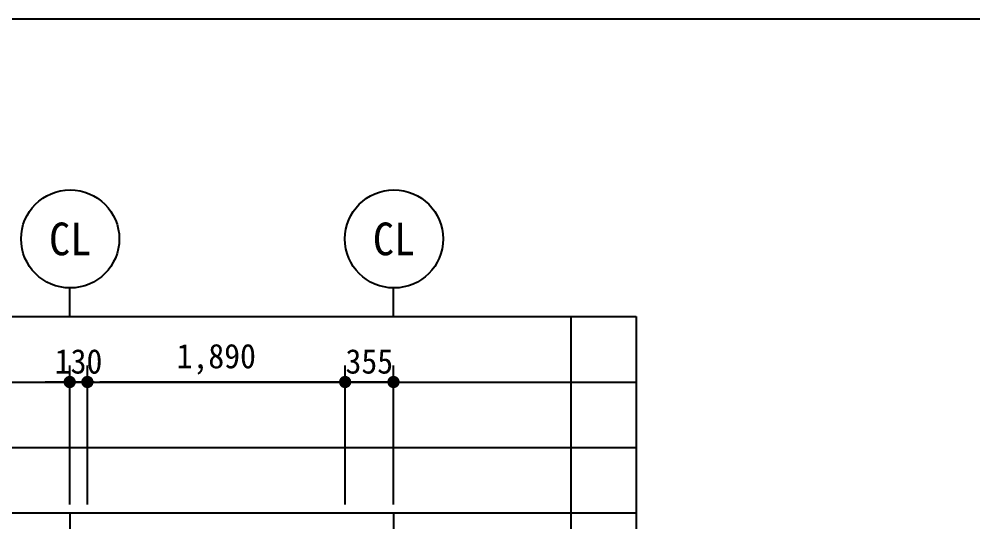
# Model space of a CAD drawing. Header units: millimetres. Extents: x -423835 to -174325, y -1379898 to -1311126.
# Drawn here: x -336396 to -329350, y -1367020 to -1363332 of the extents above; entities that cross this region are included whole.
import ezdxf
from ezdxf.enums import TextEntityAlignment as Align

# ---------------------------------------------------------------- set-up
doc = ezdxf.new("R2010")
doc.units = ezdxf.units.MM
doc.header["$LTSCALE"] = 100
doc.header["$MEASUREMENT"] = 0
doc.header["$PDSIZE"] = -10
doc.layers.get('0').update_dxf_attribs({"linetype": 'CONTINUOUS'})
doc.layers.get('Defpoints').update_dxf_attribs({"color": 153, "linetype": 'CONTINUOUS'})
doc.layers.add('A-AXIS-BUBL', color=7, linetype='CONTINUOUS', lineweight=25)
doc.layers.add('A-XXXX-TXT2', color=3, linetype='CONTINUOUS', lineweight=25)
doc.layers.add('A-DIMS', color=7, linetype='CONTINUOUS')
doc.layers.add('AA-AXIS-LINE-1', color=1, linetype='CONTINUOUS')
doc.styles.add('HY울릉도L', font='')
doc.styles.add('돋움체', font='')
doc.styles.get('HY울릉도L').set_extended_font_data('HYwulM')
doc.styles.get('돋움체').set_extended_font_data('DotumChe')
doc.dimstyles.new('CDIM', dxfattribs={"dimtxt": 3, "dimasz": 1.5, "dimexe": 2, "dimexo": 1, "dimgap": 1, "dimtad": 1, "dimdec": 0, "dimrnd": 0.5, "dimzin": 0, "dimdsep": 32, "dimlunit": 6, "dimtxsty": 'HY울릉도L', "dimblk1": '_CIDOT', "dimblk2": '_CIDOT', "dimsah": 1, "dimcen": 5.5, "dimclrd": 2, "dimclre": 2, "dimclrt": 7, "dimadec": 0, "dimazin": 0, "dimtfac": 1, "dimtdec": 0, "dimtix": 1, "dimtmove": 2, "dimatfit": 1, "dimldrblk": '_CIDOT', "dimfxl": 1, "dimtolj": 1, "dimtzin": 0, "dimlwd": -1, "dimarcsym": 0})

# ---------------------------------------------------------------- blocks, each defined once
blk = doc.blocks.new('_CIDOT')
at = {"color": 0, "linetype": 'ByBlock'}
blk.add_line((2, 0), (-1, 0), dxfattribs=at)
at = {"color": 0, "linetype": 'ByBlock', "const_width": 0.5}
blk.add_lwpolyline([(-0.25, 0, 1), (0.25, 0, 1)], format="xyb", close=True, dxfattribs=at)
blk = doc.blocks.new('*D568')
at = {"layer": 'A-DIMS', "lineweight": -2, "transparency": 16777216}
for p, q in [((-335895.4, -1366894.3), (-335895.4, -1365874.3)), ((-334005.4, -1366814.3), (-334005.4, -1365874.3))]:
    blk.add_line(p, q, dxfattribs=at)
at = {"layer": 'A-DIMS', "transparency": 16777216}
blk.add_line((-334095.4, -1365994.3), (-335805.4, -1365994.3), dxfattribs=at)
at = {"layer": 'Defpoints', "color": 0, "transparency": 16777216}
for p in [(-335895.4, -1365994.3), (-334005.4, -1366874.3), (-335895.4, -1366954.3)]:
    blk.add_point(p, dxfattribs=at)
at = {"layer": 'A-DIMS', "transparency": 16777216, "xscale": 90, "yscale": 90, "zscale": 90, "rotation": 180}
blk.add_blockref('_CIDOT', (-335895.4, -1365994.3), dxfattribs=at)
at = {"layer": 'A-DIMS', "transparency": 16777216, "xscale": 90, "yscale": 90, "zscale": 90}
blk.add_blockref('_CIDOT', (-334005.4, -1365994.3), dxfattribs=at)
at = {"layer": 'A-DIMS', "color": 3, "transparency": 16777216, "insert": (-334950.4, -1365827.2), "char_height": 180, "attachment_point": 5, "style": '돋움체'}
blk.add_mtext('\\A1;1,890', dxfattribs=at)
blk = doc.blocks.new('*D569')
at = {"layer": 'A-DIMS', "lineweight": -2, "transparency": 16777216}
for p, q in [((-334005.4, -1366894.3), (-334005.4, -1365874.3)), ((-333650.4, -1366894.3), (-333650.4, -1365874.3))]:
    blk.add_line(p, q, dxfattribs=at)
at = {"layer": 'A-DIMS', "transparency": 16777216}
for p, q in [((-334095.4, -1365994.3), (-334185.4, -1365994.3)), ((-333650.4, -1365994.3), (-334005.4, -1365994.3)), ((-333560.4, -1365994.3), (-333470.4, -1365994.3))]:
    blk.add_line(p, q, dxfattribs=at)
at = {"layer": 'Defpoints', "color": 0, "transparency": 16777216}
for p in [(-334005.4, -1365994.3), (-334005.4, -1366954.3), (-333650.4, -1366954.3)]:
    blk.add_point(p, dxfattribs=at)
at = {"layer": 'A-DIMS', "transparency": 16777216, "xscale": 90, "yscale": 90, "zscale": 90}
blk.add_blockref('_CIDOT', (-334005.4, -1365994.3), dxfattribs=at)
at = {"layer": 'A-DIMS', "transparency": 16777216, "xscale": 90, "yscale": 90, "zscale": 90, "rotation": 180}
blk.add_blockref('_CIDOT', (-333650.4, -1365994.3), dxfattribs=at)
at = {"layer": 'A-DIMS', "color": 3, "transparency": 16777216, "insert": (-333827.9, -1365844.2), "char_height": 180, "attachment_point": 5, "style": '돋움체'}
blk.add_mtext('\\A1;355', dxfattribs=at)
blk = doc.blocks.new('*D570')
at = {"layer": 'A-DIMS', "lineweight": -2, "transparency": 16777216}
for p, q in [((-336025.4, -1366894.3), (-336025.4, -1365874.3)), ((-335895.4, -1366894.3), (-335895.4, -1365874.3))]:
    blk.add_line(p, q, dxfattribs=at)
at = {"layer": 'A-DIMS', "transparency": 16777216}
for p, q in [((-336115.4, -1365994.3), (-336205.4, -1365994.3)), ((-335895.4, -1365994.3), (-336025.4, -1365994.3)), ((-335805.4, -1365994.3), (-335715.4, -1365994.3))]:
    blk.add_line(p, q, dxfattribs=at)
at = {"layer": 'Defpoints', "color": 0, "transparency": 16777216}
for p in [(-336025.4, -1365994.3), (-336025.4, -1366954.3), (-335895.4, -1366954.3)]:
    blk.add_point(p, dxfattribs=at)
at = {"layer": 'A-DIMS', "transparency": 16777216, "xscale": 90, "yscale": 90, "zscale": 90}
blk.add_blockref('_CIDOT', (-336025.4, -1365994.3), dxfattribs=at)
at = {"layer": 'A-DIMS', "transparency": 16777216, "xscale": 90, "yscale": 90, "zscale": 90, "rotation": 180}
blk.add_blockref('_CIDOT', (-335895.4, -1365994.3), dxfattribs=at)
at = {"layer": 'A-DIMS', "color": 3, "transparency": 16777216, "insert": (-335960.4, -1365844.2), "char_height": 180, "attachment_point": 5, "style": '돋움체'}
blk.add_mtext('\\A1;130', dxfattribs=at)
blk = doc.blocks.new('A$C028158C4')
at = {"layer": 'A-AXIS-BUBL', "ltscale": 0.2}
blk.add_line((0, 0), (0, 175.2), dxfattribs=at)
blk.add_circle((2.9, 475.4), 300.3, dxfattribs=at)

msp = doc.modelspace()

# ---------------------------------------------------------------- linework, layer by layer
at = {"color": 3, "ltscale": 2}
msp.add_line((-329350.4, -1363332.1), (-373435.4, -1363332.1), dxfattribs=at)
at = {"layer": 'AA-AXIS-LINE-1'}
for p, q in [((-336025.4, -1366954.3), (-336025.4, -1370532.1)), ((-333650.4, -1366954.3), (-333650.4, -1370532.1))]:
    msp.add_line(p, q, dxfattribs=at)
at = {"layer": 'Defpoints'}
for p, q in [((-338085.4, -1365514.3), (-331870.4, -1365514.3)), ((-332350.4, -1365514.3), (-332350.4, -1370532.1)), ((-331870.4, -1365514.3), (-331870.4, -1370532.1)), ((-338085.4, -1365994.3), (-331870.4, -1365994.3)), ((-338085.4, -1366474.3), (-331870.4, -1366474.3)), ((-338085.4, -1366954.3), (-331870.4, -1366954.3))]:
    msp.add_line(p, q, dxfattribs=at)

# ---------------------------------------------------------------- block references
at = {"xscale": 1.198871389330295, "yscale": 1.198871389330295, "zscale": 1.198871389330295}
for p in [(-336025.4, -1365514.3), (-333650.4, -1365514.3)]:
    msp.add_blockref('A$C028158C4', p, dxfattribs=at)

# ---------------------------------------------------------------- texts
at = {"layer": 'A-XXXX-TXT2', "ltscale": 0.2, "style": '돋움체'}
for p in [(-336021.9, -1364944.3), (-333646.9, -1364944.3)]:
    msp.add_text('CL', height=240, dxfattribs=at).set_placement(p, align=Align.MIDDLE)

# ---------------------------------------------------------------- dimensions: what is measured, and where the dimension line sits
at = {"layer": 'A-DIMS'}
for base, p1, p2, picture, middle in [((-335895.4, -1365994.3), (-334005.4, -1366874.3), (-335895.4, -1366954.3), '*D568', (-334950.4, -1365827.2)), ((-336025.4, -1365994.3), (-335895.4, -1366954.3), (-336025.4, -1366954.3), '*D570', (-335960.4, -1365844.2)), ((-334005.4, -1365994.3), (-333650.4, -1366954.3), (-334005.4, -1366954.3), '*D569', (-333827.9, -1365844.2))]:
    dim = msp.add_linear_dim(base=base, p1=p1, p2=p2, dimstyle='CDIM', override={"dimscale": 60, "dimtxsty": '돋움체', "dimclrd": 256, "dimclre": 256, "dimclrt": 3}, dxfattribs=at)
    dim.commit()
    dim.dimension.update_dxf_attribs({"geometry": picture, "text_midpoint": middle})

doc.saveas('drawing.dxf')
